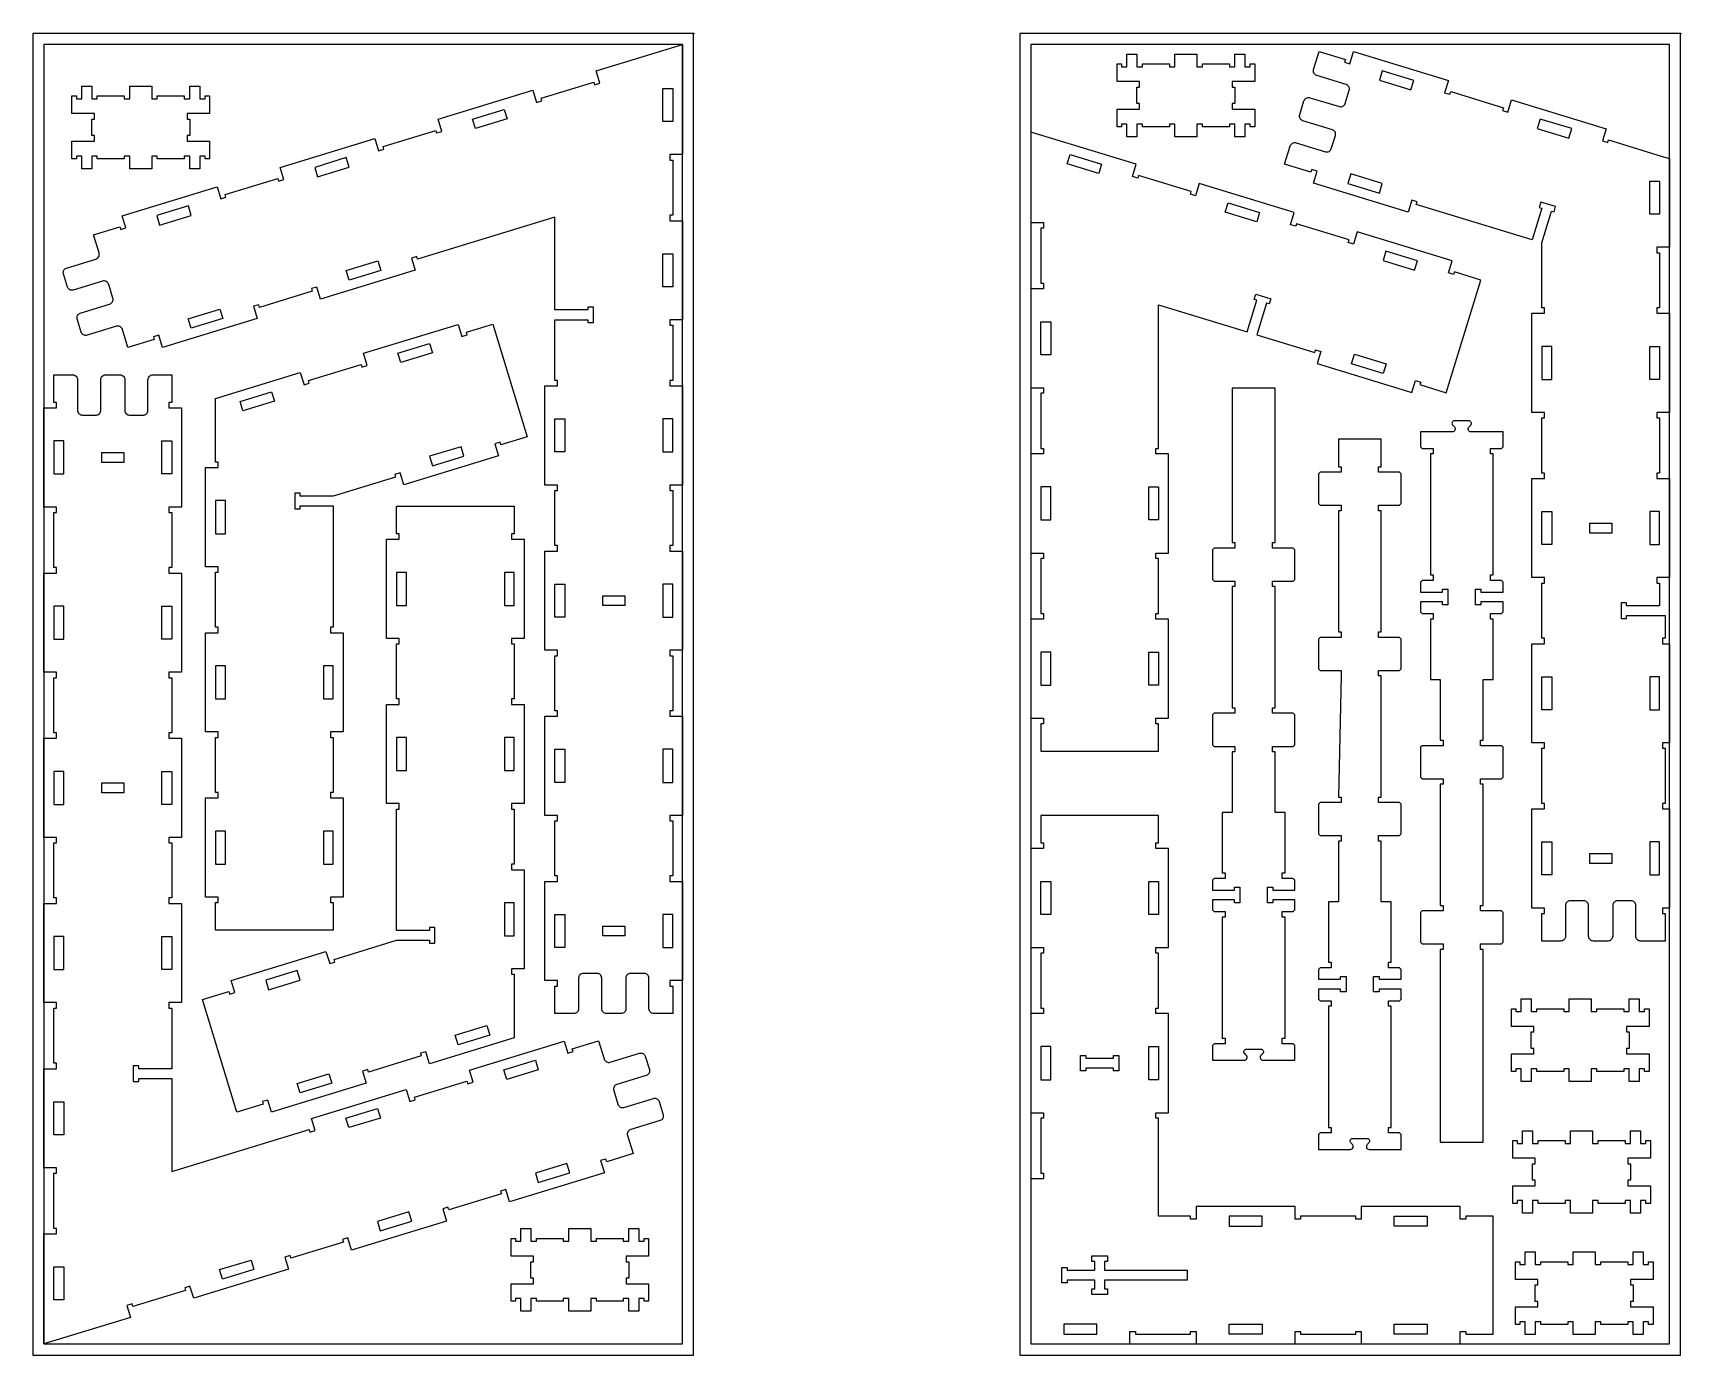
# Model space of a CAD drawing. Header units: inches. Extents: x -1745 to 48028, y -9858 to 20083.
# Drawn here: x 24809 to 27803, y 17673 to 20074 of the extents above; entities that cross this region are included whole.
import ezdxf

# ---------------------------------------------------------------- set-up
doc = ezdxf.new("R2010")
doc.units = ezdxf.units.IN
doc.header["$MEASUREMENT"] = 0
doc.header["$PDMODE"] = 34
doc.layers.add('6_ANYTOOL_CUTTHROUGH_OUTSI', color=5, linetype='Continuous')

msp = doc.modelspace()

# ---------------------------------------------------------------- linework, layer by layer
at = {"color": 4}
for p, q in [((27317.4, 19987.4), (27317.4, 19987.4)), ((27567.8, 19204.4), (27567.8, 19204.4)), ((27745.8, 19204.4), (27745.8, 19204.4)), ((25140.8, 18924.2), (25140.8, 18924.2)), ((25683.5, 18734), (25683.5, 18734)), ((27567.8, 18604.4), (27567.8, 18604.4)), ((27745.8, 18604.4), (27745.8, 18604.4)), ((26639.8, 18472.6), (26639.8, 18472.6)), ((26835.8, 18172.6), (26835.8, 18172.6))]:
    msp.add_line(p, q, dxfattribs=at)
for points in [[(24809.3, 17672.6), (26009.3, 17672.6), (26009.3, 20072.6), (24809.3, 20072.6)], [(26601.8, 17672.6), (27801.8, 17672.6), (27801.8, 20072.6), (26601.8, 20072.6)], [(24829.3, 17692.6), (25989.3, 17692.6), (25989.3, 20052.6), (24829.3, 20052.6)], [(26621.8, 17692.6), (27781.8, 17692.6), (27781.8, 20052.6), (26621.8, 20052.6)], [(25311.2, 19437.7), (25309.7, 19442.5), (25405.4, 19471.7), (25406.8, 19466.9), (25416.4, 19469.8), (25409.7, 19491.8), (25581.8, 19544.4), (25588.5, 19522.4), (25598.1, 19525.4), (25596.6, 19530.1), (25644.5, 19544.7), (25707, 19340.1), (25659.2, 19325.5), (25657.7, 19330.3), (25648.1, 19327.3), (25654.9, 19305.3), (25482.7, 19252.7), (25476, 19274.7), (25466.4, 19271.8), (25467.9, 19267), (25354.8, 19232.5), (25294.8, 19232.5), (25294.8, 19237.5), (25284.8, 19237.5), (25284.8, 19209.5), (25294.8, 19209.5), (25294.8, 19214.5), (25354.8, 19214.5), (25354.8, 18994.2), (25349.8, 18994.2), (25349.8, 18984.2), (25372.8, 18984.2), (25372.8, 18804.2), (25349.8, 18804.2), (25349.8, 18794.2), (25354.8, 18794.2), (25354.8, 18694.2), (25349.8, 18694.2), (25349.8, 18684.2), (25372.8, 18684.2), (25372.8, 18504.2), (25349.8, 18504.2), (25349.8, 18494.2), (25354.8, 18494.2), (25354.8, 18444.2), (25140.8, 18444.2), (25140.8, 18494.2), (25145.8, 18494.2), (25145.8, 18504.2), (25122.8, 18504.2), (25122.8, 18684.2), (25145.8, 18684.2), (25145.8, 18694.2), (25140.8, 18694.2), (25140.8, 18794.2), (25145.8, 18794.2), (25145.8, 18804.2), (25122.8, 18804.2), (25122.8, 18984.2), (25145.8, 18984.2), (25145.8, 18994.2), (25140.8, 18994.2), (25140.8, 19094.2), (25145.8, 19094.2), (25145.8, 19104.2), (25122.8, 19104.2), (25122.8, 19284.2), (25145.8, 19284.2), (25145.8, 19294.2), (25140.8, 19294.2), (25140.8, 19394.2), (25140.8, 19409.7), (25294.9, 19456.8), (25301.6, 19434.8)], [(25513.1, 18220.5), (25514.5, 18215.7), (25418.9, 18186.5), (25417.4, 18191.2), (25407.9, 18188.3), (25414.6, 18166.3), (25242.4, 18113.7), (25235.7, 18135.7), (25226.2, 18132.8), (25227.6, 18128), (25179.8, 18113.4), (25117.3, 18318.1), (25165.1, 18332.7), (25166.5, 18327.9), (25176.1, 18330.8), (25169.4, 18352.8), (25341.5, 18405.4), (25348.3, 18383.4), (25357.8, 18386.3), (25356.4, 18391.1), (25469.5, 18425.7), (25529.5, 18425.7), (25529.5, 18420.7), (25539.5, 18420.7), (25539.5, 18448.7), (25529.5, 18448.7), (25529.5, 18443.7), (25469.5, 18443.7), (25469.5, 18664), (25474.5, 18664), (25474.5, 18674), (25451.5, 18674), (25451.5, 18854), (25474.5, 18854), (25474.5, 18864), (25469.5, 18864), (25469.5, 18964), (25474.5, 18964), (25474.5, 18974), (25451.5, 18974), (25451.5, 19154), (25474.5, 19154), (25474.5, 19164), (25469.5, 19164), (25469.5, 19214), (25683.5, 19214), (25683.5, 19164), (25678.5, 19164), (25678.5, 19154), (25701.5, 19154), (25701.5, 18974), (25678.5, 18974), (25678.5, 18964), (25683.5, 18964), (25683.5, 18864), (25678.5, 18864), (25678.5, 18854), (25701.5, 18854), (25701.5, 18674), (25678.5, 18674), (25678.5, 18664), (25683.5, 18664), (25683.5, 18564), (25678.5, 18564), (25678.5, 18554), (25701.5, 18554), (25701.5, 18374), (25678.5, 18374), (25678.5, 18364), (25683.5, 18364), (25683.5, 18264), (25683.5, 18248.5), (25529.4, 18201.4), (25522.6, 18223.4)], [(27676.8, 19183.4), (27676.8, 19165.4), (27636.8, 19165.4), (27636.8, 19183.4)], [(26853.8, 17924.6), (26853.8, 18102.6), (26848.8, 18102.6), (26848.8, 18112.6), (26871.8, 18112.6), (26871.8, 18292.6), (26848.8, 18292.6), (26848.8, 18302.6), (26853.8, 18302.6), (26853.8, 18402.6), (26848.8, 18402.6), (26848.8, 18412.6), (26871.8, 18412.6), (26871.8, 18592.6), (26848.8, 18592.6), (26848.8, 18602.6), (26853.8, 18602.6), (26853.8, 18652.6), (26639.8, 18652.6), (26639.8, 18602.6), (26644.8, 18602.6), (26644.8, 18592.6), (26621.8, 18592.6), (26621.8, 18412.6), (26644.8, 18412.6), (26644.8, 18402.6), (26639.8, 18402.6), (26639.8, 18302.6), (26644.8, 18302.6), (26644.8, 18292.6), (26621.8, 18292.6), (26621.8, 18112.6), (26644.8, 18112.6), (26644.8, 18102.6), (26639.8, 18102.6), (26639.8, 18002.6), (26644.8, 18002.6), (26644.8, 17992.6), (26621.8, 17992.6), (26621.8, 17692.6), (26801.8, 17692.6), (26801.8, 17715.6), (26811.8, 17715.6), (26811.8, 17710.6), (26911.8, 17710.6), (26911.8, 17715.6), (26921.8, 17715.6), (26921.8, 17692.6), (27101.8, 17692.6), (27101.8, 17715.6), (27111.8, 17715.6), (27111.8, 17710.6), (27211.8, 17710.6), (27211.8, 17715.6), (27221.8, 17715.6), (27221.8, 17692.6), (27401.8, 17692.6), (27401.8, 17715.6), (27411.8, 17715.6), (27411.8, 17710.6), (27461.8, 17710.6), (27461.8, 17924.6), (27411.8, 17924.6), (27411.8, 17919.6), (27401.8, 17919.6), (27401.8, 17942.6), (27221.8, 17942.6), (27221.8, 17919.6), (27211.8, 17919.6), (27211.8, 17924.6), (27111.8, 17924.6), (27111.8, 17919.6), (27101.8, 17919.6), (27101.8, 17942.6), (26921.8, 17942.6), (26921.8, 17919.6), (26911.8, 17919.6), (26911.8, 17924.6)], [(27676.8, 18583.4), (27676.8, 18565.4), (27636.8, 18565.4), (27636.8, 18583.4)], [(26771.8, 18188.6), (26771.8, 18193.6), (26721.8, 18193.6), (26721.8, 18188.6), (26711.8, 18188.6), (26711.8, 18216.6), (26721.8, 18216.6), (26721.8, 18211.6), (26771.8, 18211.6), (26771.8, 18216.6), (26781.8, 18216.6), (26781.8, 18188.6)], [(26687.8, 17808.6), (26687.8, 17803.6), (26677.8, 17803.6), (26677.8, 17831.6), (26687.8, 17831.6), (26687.8, 17826.6), (26737.8, 17826.6), (26737.8, 17842.6), (26732.8, 17842.6), (26732.8, 17852.6), (26760.8, 17852.6), (26760.8, 17842.6), (26755.8, 17842.6), (26755.8, 17826.6), (26905.8, 17826.6), (26905.8, 17808.6), (26755.8, 17808.6), (26755.8, 17792.6), (26760.8, 17792.6), (26760.8, 17782.6), (26732.8, 17782.6), (26732.8, 17792.6), (26737.8, 17792.6), (26737.8, 17808.6)]]:
    msp.add_lwpolyline(points, close=True)
for points in [[(26814.4, 19945.2), (26814.4, 19975.2), (26819.4, 19975.2), (26819.4, 19985.2), (26778.4, 19985.2), (26778.4, 20017.2), (26786.4, 20017.2), (26786.4, 20012.2), (26796.4, 20012.2), (26796.4, 20035.2), (26814.4, 20035.2), (26814.4, 20012.2), (26824.4, 20012.2), (26824.4, 20017.2), (26873.4, 20017.2), (26873.4, 20012.2), (26883.4, 20012.2), (26883.4, 20035.2), (26923.4, 20035.2), (26923.4, 20012.2), (26933.4, 20012.2), (26933.4, 20017.2), (26982.4, 20017.2), (26982.4, 20012.2), (26992.4, 20012.2), (26992.4, 20035.2), (27010.4, 20035.2), (27010.4, 20012.2), (27020.4, 20012.2), (27020.4, 20017.2), (27028.4, 20017.2), (27028.4, 19985.2), (26987.4, 19985.2), (26987.4, 19975.2), (26992.4, 19975.2), (26992.4, 19945.2), (26987.4, 19945.2), (26987.4, 19935.2), (27028.4, 19935.2), (27028.4, 19903.2), (27020.4, 19903.2), (27020.4, 19908.2), (27010.4, 19908.2), (27010.4, 19885.2), (26992.4, 19885.2), (26992.4, 19908.2), (26982.4, 19908.2), (26982.4, 19903.2), (26933.4, 19903.2), (26933.4, 19908.2), (26923.4, 19908.2), (26923.4, 19885.2), (26883.4, 19885.2), (26883.4, 19908.2), (26873.4, 19908.2), (26873.4, 19903.2), (26824.4, 19903.2), (26824.4, 19908.2), (26814.4, 19908.2), (26814.4, 19885.2), (26796.4, 19885.2), (26796.4, 19908.2), (26786.4, 19908.2), (26786.4, 19903.2), (26778.4, 19903.2), (26778.4, 19935.2), (26819.4, 19935.2), (26819.4, 19945.2), (26814.4, 19945.2)], [(24916.1, 19887.1), (24916.1, 19917.1), (24921.1, 19917.1), (24921.1, 19927.1), (24880.1, 19927.1), (24880.1, 19959.1), (24888.1, 19959.1), (24888.1, 19954.1), (24898.1, 19954.1), (24898.1, 19977.1), (24916.1, 19977.1), (24916.1, 19954.1), (24926.1, 19954.1), (24926.1, 19959.1), (24975.1, 19959.1), (24975.1, 19954.1), (24985.1, 19954.1), (24985.1, 19977.1), (25025.1, 19977.1), (25025.1, 19954.1), (25035.1, 19954.1), (25035.1, 19959.1), (25084.1, 19959.1), (25084.1, 19954.1), (25094.1, 19954.1), (25094.1, 19977.1), (25112.1, 19977.1), (25112.1, 19954.1), (25122.1, 19954.1), (25122.1, 19959.1), (25130.1, 19959.1), (25130.1, 19927.1), (25089.1, 19927.1), (25089.1, 19917.1), (25094.1, 19917.1), (25094.1, 19887.1), (25089.1, 19887.1), (25089.1, 19877.1), (25130.1, 19877.1), (25130.1, 19845.1), (25122.1, 19845.1), (25122.1, 19850.1), (25112.1, 19850.1), (25112.1, 19827.1), (25094.1, 19827.1), (25094.1, 19850.1), (25084.1, 19850.1), (25084.1, 19845.1), (25035.1, 19845.1), (25035.1, 19850.1), (25025.1, 19850.1), (25025.1, 19827.1), (24985.1, 19827.1), (24985.1, 19850.1), (24975.1, 19850.1), (24975.1, 19845.1), (24926.1, 19845.1), (24926.1, 19850.1), (24916.1, 19850.1), (24916.1, 19827.1), (24898.1, 19827.1), (24898.1, 19850.1), (24888.1, 19850.1), (24888.1, 19845.1), (24880.1, 19845.1), (24880.1, 19877.1), (24921.1, 19877.1), (24921.1, 19887.1), (24916.1, 19887.1)], [(26621.8, 19429.1), (26644.8, 19429.1), (26644.8, 19419.1), (26639.8, 19419.1), (26639.8, 19319.1), (26644.8, 19319.1), (26644.8, 19309.1), (26621.8, 19309.1), (26621.8, 19129.1), (26644.8, 19129.1), (26644.8, 19119.1), (26639.8, 19119.1), (26639.8, 19019.1), (26644.8, 19019.1), (26644.8, 19009.1), (26621.8, 19009.1), (26621.8, 18829.1), (26644.8, 18829.1), (26644.8, 18819.1), (26639.8, 18819.1), (26639.8, 18769.1), (26853.8, 18769.1), (26853.8, 18819.1), (26848.8, 18819.1), (26848.8, 18829.1), (26871.8, 18829.1), (26871.8, 19009.1), (26848.8, 19009.1), (26848.8, 19019.1), (26853.8, 19019.1), (26853.8, 19119.1), (26848.8, 19119.1), (26848.8, 19129.1), (26871.8, 19129.1), (26871.8, 19309.1), (26848.8, 19309.1), (26848.8, 19319.1), (26853.8, 19319.1), (26853.8, 19580), (27014.9, 19530.7), (27032.5, 19588.1), (27027.7, 19589.6), (27030.6, 19599.1), (27057.4, 19590.9), (27054.4, 19581.4), (27049.7, 19582.8), (27032.1, 19525.5), (27137.3, 19493.3), (27138.8, 19498.1), (27148.4, 19495.2), (27141.6, 19473.2), (27313.8, 19420.6), (27320.5, 19442.6), (27330.1, 19439.6), (27328.6, 19434.9), (27376.4, 19420.3), (27439, 19624.9), (27391.1, 19639.5), (27389.7, 19634.7), (27380.1, 19637.7), (27386.8, 19659.7), (27214.7, 19712.3), (27208, 19690.3), (27198.4, 19693.2), (27199.9, 19698), (27104.2, 19727.2), (27102.8, 19722.4), (27093.2, 19725.3), (27099.9, 19747.3), (26927.8, 19799.9), (26921.1, 19777.9), (26911.5, 19780.9), (26913, 19785.6), (26817.3, 19814.9), (26815.9, 19810.1), (26806.3, 19813), (26813, 19835), (26621.8, 19893.4), (26621.8, 19729.1), (26644.8, 19729.1), (26644.8, 19719.1), (26639.8, 19719.1), (26639.8, 19619.1), (26644.8, 19619.1), (26644.8, 19609.1), (26621.8, 19609.1), (26621.8, 19429.1)], [(24934.3, 19311.6), (24974.3, 19311.6), (24974.3, 19293.6), (24934.3, 19293.6), (24934.3, 19311.6)], [(25884.3, 19033.6), (25844.3, 19033.6), (25844.3, 19051.6), (25884.3, 19051.6), (25884.3, 19033.6)], [(24934.3, 18711.6), (24974.3, 18711.6), (24974.3, 18693.6), (24934.3, 18693.6), (24934.3, 18711.6)], [(25884.3, 18433.6), (25844.3, 18433.6), (25844.3, 18451.6), (25884.3, 18451.6), (25884.3, 18433.6)], [(27530.6, 18229.4), (27530.6, 18259.4), (27535.6, 18259.4), (27535.6, 18269.4), (27494.6, 18269.4), (27494.6, 18301.4), (27502.6, 18301.4), (27502.6, 18296.4), (27512.6, 18296.4), (27512.6, 18319.4), (27530.6, 18319.4), (27530.6, 18296.4), (27540.6, 18296.4), (27540.6, 18301.4), (27589.6, 18301.4), (27589.6, 18296.4), (27599.6, 18296.4), (27599.6, 18319.4), (27639.6, 18319.4), (27639.6, 18296.4), (27649.6, 18296.4), (27649.6, 18301.4), (27698.6, 18301.4), (27698.6, 18296.4), (27708.6, 18296.4), (27708.6, 18319.4), (27726.6, 18319.4), (27726.6, 18296.4), (27736.6, 18296.4), (27736.6, 18301.4), (27744.6, 18301.4), (27744.6, 18269.4), (27703.6, 18269.4), (27703.6, 18259.4), (27708.6, 18259.4), (27708.6, 18229.4), (27703.6, 18229.4), (27703.6, 18219.4), (27744.6, 18219.4), (27744.6, 18187.4), (27736.6, 18187.4), (27736.6, 18192.4), (27726.6, 18192.4), (27726.6, 18169.4), (27708.6, 18169.4), (27708.6, 18192.4), (27698.6, 18192.4), (27698.6, 18187.4), (27649.6, 18187.4), (27649.6, 18192.4), (27639.6, 18192.4), (27639.6, 18169.4), (27599.6, 18169.4), (27599.6, 18192.4), (27589.6, 18192.4), (27589.6, 18187.4), (27540.6, 18187.4), (27540.6, 18192.4), (27530.6, 18192.4), (27530.6, 18169.4), (27512.6, 18169.4), (27512.6, 18192.4), (27502.6, 18192.4), (27502.6, 18187.4), (27494.6, 18187.4), (27494.6, 18219.4), (27535.6, 18219.4), (27535.6, 18229.4), (27530.6, 18229.4)], [(27533, 17990), (27533, 18020), (27538, 18020), (27538, 18030), (27497, 18030), (27497, 18062), (27505, 18062), (27505, 18057), (27515, 18057), (27515, 18080), (27533, 18080), (27533, 18057), (27543, 18057), (27543, 18062), (27592, 18062), (27592, 18057), (27602, 18057), (27602, 18080), (27642, 18080), (27642, 18057), (27652, 18057), (27652, 18062), (27701, 18062), (27701, 18057), (27711, 18057), (27711, 18080), (27729, 18080), (27729, 18057), (27739, 18057), (27739, 18062), (27747, 18062), (27747, 18030), (27706, 18030), (27706, 18020), (27711, 18020), (27711, 17990), (27706, 17990), (27706, 17980), (27747, 17980), (27747, 17948), (27739, 17948), (27739, 17953), (27729, 17953), (27729, 17930), (27711, 17930), (27711, 17953), (27701, 17953), (27701, 17948), (27652, 17948), (27652, 17953), (27642, 17953), (27642, 17930), (27602, 17930), (27602, 17953), (27592, 17953), (27592, 17948), (27543, 17948), (27543, 17953), (27533, 17953), (27533, 17930), (27515, 17930), (27515, 17953), (27505, 17953), (27505, 17948), (27497, 17948), (27497, 17980), (27538, 17980), (27538, 17990), (27533, 17990)], [(25713.6, 17812.1), (25713.6, 17842.1), (25718.6, 17842.1), (25718.6, 17852.1), (25677.6, 17852.1), (25677.6, 17884.1), (25685.6, 17884.1), (25685.6, 17879.1), (25695.6, 17879.1), (25695.6, 17902.1), (25713.6, 17902.1), (25713.6, 17879.1), (25723.6, 17879.1), (25723.6, 17884.1), (25772.6, 17884.1), (25772.6, 17879.1), (25782.6, 17879.1), (25782.6, 17902.1), (25822.6, 17902.1), (25822.6, 17879.1), (25832.6, 17879.1), (25832.6, 17884.1), (25881.6, 17884.1), (25881.6, 17879.1), (25891.6, 17879.1), (25891.6, 17902.1), (25909.6, 17902.1), (25909.6, 17879.1), (25919.6, 17879.1), (25919.6, 17884.1), (25927.6, 17884.1), (25927.6, 17852.1), (25886.6, 17852.1), (25886.6, 17842.1), (25891.6, 17842.1), (25891.6, 17812.1), (25886.6, 17812.1), (25886.6, 17802.1), (25927.6, 17802.1), (25927.6, 17770.1), (25919.6, 17770.1), (25919.6, 17775.1), (25909.6, 17775.1), (25909.6, 17752.1), (25891.6, 17752.1), (25891.6, 17775.1), (25881.6, 17775.1), (25881.6, 17770.1), (25832.6, 17770.1), (25832.6, 17775.1), (25822.6, 17775.1), (25822.6, 17752.1), (25782.6, 17752.1), (25782.6, 17775.1), (25772.6, 17775.1), (25772.6, 17770.1), (25723.6, 17770.1), (25723.6, 17775.1), (25713.6, 17775.1), (25713.6, 17752.1), (25695.6, 17752.1), (25695.6, 17775.1), (25685.6, 17775.1), (25685.6, 17770.1), (25677.6, 17770.1), (25677.6, 17802.1), (25718.6, 17802.1), (25718.6, 17812.1), (25713.6, 17812.1)], [(27537.9, 17770), (27537.9, 17800), (27542.9, 17800), (27542.9, 17810), (27501.9, 17810), (27501.9, 17842), (27509.9, 17842), (27509.9, 17837), (27519.9, 17837), (27519.9, 17860), (27537.9, 17860), (27537.9, 17837), (27547.9, 17837), (27547.9, 17842), (27596.9, 17842), (27596.9, 17837), (27606.9, 17837), (27606.9, 17860), (27646.9, 17860), (27646.9, 17837), (27656.9, 17837), (27656.9, 17842), (27705.9, 17842), (27705.9, 17837), (27715.9, 17837), (27715.9, 17860), (27733.9, 17860), (27733.9, 17837), (27743.9, 17837), (27743.9, 17842), (27751.9, 17842), (27751.9, 17810), (27710.9, 17810), (27710.9, 17800), (27715.9, 17800), (27715.9, 17770), (27710.9, 17770), (27710.9, 17760), (27751.9, 17760), (27751.9, 17728), (27743.9, 17728), (27743.9, 17733), (27733.9, 17733), (27733.9, 17710), (27715.9, 17710), (27715.9, 17733), (27705.9, 17733), (27705.9, 17728), (27656.9, 17728), (27656.9, 17733), (27646.9, 17733), (27646.9, 17710), (27606.9, 17710), (27606.9, 17733), (27596.9, 17733), (27596.9, 17728), (27547.9, 17728), (27547.9, 17733), (27537.9, 17733), (27537.9, 17710), (27519.9, 17710), (27519.9, 17733), (27509.9, 17733), (27509.9, 17728), (27501.9, 17728), (27501.9, 17760), (27542.9, 17760), (27542.9, 17770), (27537.9, 17770)]]:
    msp.add_lwpolyline(points)
for points in [[(27669.8, 19874.5), (27671.3, 19879.3), (27766.9, 19850.1), (27781.8, 19845.6), (27781.8, 19684.4), (27758.8, 19684.4), (27758.8, 19674.4), (27763.8, 19674.4), (27763.8, 19574.4), (27758.8, 19574.4), (27758.8, 19564.4), (27781.8, 19564.4), (27781.8, 19384.4), (27758.8, 19384.4), (27758.8, 19374.4), (27763.8, 19374.4), (27763.8, 19274.4), (27758.8, 19274.4), (27758.8, 19264.4), (27781.8, 19264.4), (27781.8, 19084.4), (27758.8, 19084.4), (27758.8, 19074.4), (27763.8, 19074.4), (27763.8, 19033.4), (27703.8, 19033.4), (27703.8, 19038.4), (27693.8, 19038.4), (27693.8, 19010.4), (27703.8, 19010.4), (27703.8, 19015.4), (27763.8, 19015.4), (27773.8, 19015.4), (27773.8, 18974.4), (27768.8, 18974.4), (27768.8, 18964.4), (27781.8, 18964.4), (27781.8, 18784.4), (27768.8, 18784.4), (27768.8, 18774.4), (27773.8, 18774.4), (27773.8, 18674.4), (27768.8, 18674.4), (27768.8, 18664.4), (27781.8, 18664.4), (27781.8, 18484.4), (27768.8, 18484.4), (27768.8, 18474.4), (27773.8, 18474.4), (27773.8, 18424.4), (27763.8, 18424.4), (27729.4, 18424.4, -0.414214), (27720.7, 18433.2), (27720.7, 18488.9, 0.414214), (27712.3, 18497.3), (27687, 18497.3, 0.414214), (27678.6, 18488.9), (27678.6, 18433.2, -0.414214), (27669.8, 18424.4), (27643.7, 18424.4, -0.414214), (27634.9, 18433.2), (27634.9, 18488.9, 0.414214), (27626.5, 18497.3), (27601.2, 18497.3, 0.414214), (27592.9, 18488.9), (27592.9, 18433.2, -0.414214), (27584.1, 18424.4), (27549.8, 18424.4), (27549.8, 18474.4), (27554.8, 18474.4), (27554.8, 18484.4), (27531.8, 18484.4), (27531.8, 18664.4), (27554.8, 18664.4), (27554.8, 18674.4), (27549.8, 18674.4), (27549.8, 18774.4), (27554.8, 18774.4), (27554.8, 18784.4), (27531.8, 18784.4), (27531.8, 18964.4), (27554.8, 18964.4), (27554.8, 18974.4), (27549.8, 18974.4), (27549.8, 19074.4), (27554.8, 19074.4), (27554.8, 19084.4), (27531.8, 19084.4), (27531.8, 19264.4), (27554.8, 19264.4), (27554.8, 19274.4), (27549.8, 19274.4), (27549.8, 19374.4), (27554.8, 19374.4), (27554.8, 19384.4), (27531.8, 19384.4), (27531.8, 19564.4), (27554.8, 19564.4), (27554.8, 19574.4), (27549.8, 19574.4), (27549.8, 19692.7), (27567.3, 19750.1), (27572.1, 19748.6), (27575, 19758.2), (27548.2, 19766.3), (27545.3, 19756.8), (27550.1, 19755.3), (27532.5, 19697.9), (27321.9, 19762.3), (27323.3, 19767.1), (27313.8, 19770), (27307, 19748), (27134.9, 19800.6), (27141.6, 19822.6), (27132, 19825.5), (27130.6, 19820.8), (27082.8, 19835.4), (27092.8, 19868.2, -0.414214), (27103.8, 19874), (27157.1, 19857.7, 0.414214), (27167.5, 19863.3), (27174.9, 19887.5, 0.414214), (27169.4, 19897.9), (27116.1, 19914.2, -0.414214), (27110.2, 19925.2), (27117.9, 19950.2, -0.414214), (27128.8, 19956), (27182.2, 19939.8, 0.414214), (27192.6, 19945.3), (27200, 19969.5, 0.414214), (27194.4, 19979.9), (27141.1, 19996.2, -0.414214), (27135.3, 20007.2), (27145.3, 20040), (27193.1, 20025.4), (27191.7, 20020.6), (27201.2, 20017.7), (27207.9, 20039.7), (27380.1, 19987.1), (27373.4, 19965.1), (27382.9, 19962.2), (27384.4, 19967), (27480, 19937.8), (27478.6, 19933), (27488.1, 19930), (27494.8, 19952), (27667, 19899.4), (27660.3, 19877.4)], [(27098.5, 18838), (27060.5, 18838), (27060.5, 18848), (27065.5, 18848), (27065.5, 19068), (27060.5, 19068), (27060.5, 19078), (27098.5, 19078), (27101.5, 19081), (27101.5, 19135), (27098.5, 19138), (27060.5, 19138), (27060.5, 19148), (27065.5, 19148), (27065.5, 19428.3), (26987.5, 19428.3), (26987.5, 19148), (26992.5, 19148), (26992.5, 19138), (26954.5, 19138), (26951.5, 19135), (26951.5, 19081), (26954.5, 19078), (26992.5, 19078), (26992.5, 19068), (26987.5, 19068), (26987.5, 18848), (26992.5, 18848), (26992.5, 18838), (26954.5, 18838), (26951.5, 18835), (26951.5, 18781), (26954.5, 18778), (26992.5, 18778), (26992.5, 18768), (26987.5, 18768), (26987.5, 18658), (26969.5, 18658), (26969.5, 18548), (26974.5, 18548), (26974.5, 18538), (26954.5, 18538), (26951.5, 18535), (26951.5, 18517), (26991.5, 18517), (26991.5, 18522), (27001.5, 18522), (27001.5, 18494), (26991.5, 18494), (26991.5, 18499), (26951.5, 18499), (26951.5, 18481), (26954.5, 18478), (26974.5, 18478), (26974.5, 18468), (26969.5, 18468), (26969.5, 18248), (26974.5, 18248), (26974.5, 18238), (26954.5, 18238), (26951.5, 18235), (26951.5, 18208), (27009.4, 18208, 0.668179), (27013.1, 18217), (27010.2, 18219.9, -0.668179), (27013.5, 18228.1), (27039.5, 18228.1, -0.668179), (27042.9, 18219.9), (27039.9, 18217, 0.668179), (27043.6, 18208), (27101.5, 18208), (27101.5, 18235), (27098.5, 18238), (27078.5, 18238), (27078.5, 18248), (27083.5, 18248), (27083.5, 18468), (27078.5, 18468), (27078.5, 18478), (27098.5, 18478), (27101.5, 18481), (27101.5, 18499), (27061.5, 18499), (27061.5, 18494), (27051.5, 18494), (27051.5, 18522), (27061.5, 18522), (27061.5, 18517), (27101.5, 18517), (27101.5, 18535), (27098.5, 18538), (27078.5, 18538), (27078.5, 18548), (27083.5, 18548), (27083.5, 18658), (27065.5, 18658), (27065.5, 18768), (27060.5, 18768), (27060.5, 18778), (27098.5, 18778), (27101.5, 18781), (27101.5, 18835)], [(27332.4, 18419.2), (27370.4, 18419.2), (27370.4, 18409.2), (27365.4, 18409.2), (27365.4, 18059.2), (27443.4, 18059.2), (27443.4, 18409.2), (27438.4, 18409.2), (27438.4, 18419.2), (27476.4, 18419.2), (27479.4, 18422.2), (27479.4, 18476.2), (27476.4, 18479.2), (27438.4, 18479.2), (27438.4, 18489.2), (27443.4, 18489.2), (27443.4, 18709.2), (27438.4, 18709.2), (27438.4, 18719.2), (27476.4, 18719.2), (27479.4, 18722.2), (27479.4, 18776.2), (27476.4, 18779.2), (27438.4, 18779.2), (27438.4, 18789.2), (27443.4, 18789.2), (27443.4, 18899.2), (27461.4, 18899.2), (27461.4, 19009.2), (27456.4, 19009.2), (27456.4, 19019.2), (27476.4, 19019.2), (27479.4, 19022.2), (27479.4, 19040.2), (27439.4, 19040.2), (27439.4, 19035.2), (27429.4, 19035.2), (27429.4, 19063.2), (27439.4, 19063.2), (27439.4, 19058.2), (27479.4, 19058.2), (27479.4, 19076.2), (27476.4, 19079.2), (27456.4, 19079.2), (27456.4, 19089.2), (27461.4, 19089.2), (27461.4, 19309.2), (27456.4, 19309.2), (27456.4, 19319.2), (27476.4, 19319.2), (27479.4, 19322.2), (27479.4, 19349.2), (27421.5, 19349.2, -0.668179), (27417.8, 19358.1), (27420.7, 19361.1, 0.668179), (27417.4, 19369.2), (27391.4, 19369.2, 0.668179), (27388.1, 19361.1), (27391, 19358.1, -0.668179), (27387.3, 19349.2), (27329.4, 19349.2), (27329.4, 19322.2), (27332.4, 19319.2), (27352.4, 19319.2), (27352.4, 19309.2), (27347.4, 19309.2), (27347.4, 19089.2), (27352.4, 19089.2), (27352.4, 19079.2), (27332.4, 19079.2), (27329.4, 19076.2), (27329.4, 19058.2), (27369.4, 19058.2), (27369.4, 19063.2), (27379.4, 19063.2), (27379.4, 19035.2), (27369.4, 19035.2), (27369.4, 19040.2), (27329.4, 19040.2), (27329.4, 19022.2), (27332.4, 19019.2), (27352.4, 19019.2), (27352.4, 19009.2), (27347.4, 19009.2), (27347.4, 18899.2), (27365.4, 18899.2), (27365.4, 18789.2), (27370.4, 18789.2), (27370.4, 18779.2), (27332.4, 18779.2), (27329.4, 18776.2), (27329.4, 18722.2), (27332.4, 18719.2), (27370.4, 18719.2), (27370.4, 18709.2), (27365.4, 18709.2), (27365.4, 18489.2), (27370.4, 18489.2), (27370.4, 18479.2), (27332.4, 18479.2), (27329.4, 18476.2), (27329.4, 18422.2)], [(27253.3, 18975.9), (27253.3, 18985.9), (27258.3, 18985.9), (27258.3, 19205.9), (27253.3, 19205.9), (27253.3, 19215.9), (27291.3, 19215.9), (27294.3, 19218.9), (27294.3, 19272.9), (27291.3, 19275.9), (27253.3, 19275.9), (27253.3, 19285.9), (27258.3, 19285.9), (27258.3, 19335.9), (27180.3, 19335.9), (27180.3, 19285.9), (27185.3, 19285.9), (27185.3, 19275.9), (27147.3, 19275.9), (27144.3, 19272.9), (27144.3, 19218.9), (27147.3, 19215.9), (27185.3, 19215.9), (27185.3, 19205.9), (27180.3, 19205.9), (27180.3, 18985.9), (27185.3, 18985.9), (27185.3, 18975.9), (27147.3, 18975.9), (27144.3, 18972.9), (27144.3, 18918.9), (27147.3, 18915.9), (27185.3, 18915.9), (27185.3, 18905.9), (27180.3, 18685.9), (27185.3, 18685.9), (27185.3, 18675.9), (27147.3, 18675.9), (27144.3, 18672.9), (27144.3, 18618.9), (27147.3, 18615.9), (27185.3, 18615.9), (27185.3, 18605.9), (27180.3, 18605.9), (27180.3, 18495.9), (27162.3, 18495.9), (27162.3, 18385.9), (27167.3, 18385.9), (27167.3, 18375.9), (27147.3, 18375.9), (27144.3, 18372.9), (27144.3, 18354.9), (27184.3, 18354.9), (27184.3, 18359.9), (27194.3, 18359.9), (27194.3, 18331.9), (27184.3, 18331.9), (27184.3, 18336.9), (27144.3, 18336.9), (27144.3, 18318.9), (27147.3, 18315.9), (27167.3, 18315.9), (27167.3, 18305.9), (27162.3, 18305.9), (27162.3, 18085.9), (27167.3, 18085.9), (27167.3, 18075.9), (27147.3, 18075.9), (27144.3, 18072.9), (27144.3, 18045.9), (27202.2, 18045.9, 0.668179), (27205.9, 18054.9), (27203, 18057.8, -0.668179), (27206.3, 18066), (27232.3, 18066, -0.668179), (27235.6, 18057.8), (27232.7, 18054.9, 0.668179), (27236.4, 18045.9), (27294.3, 18045.9), (27294.3, 18072.9), (27291.3, 18075.9), (27271.3, 18075.9), (27271.3, 18085.9), (27276.3, 18085.9), (27276.3, 18305.9), (27271.3, 18305.9), (27271.3, 18315.9), (27291.3, 18315.9), (27294.3, 18318.9), (27294.3, 18336.9), (27254.3, 18336.9), (27254.3, 18331.9), (27244.3, 18331.9), (27244.3, 18359.9), (27254.3, 18359.9), (27254.3, 18354.9), (27294.3, 18354.9), (27294.3, 18372.9), (27291.3, 18375.9), (27271.3, 18375.9), (27271.3, 18385.9), (27276.3, 18385.9), (27276.3, 18495.9), (27258.3, 18495.9), (27258.3, 18605.9), (27253.3, 18605.9), (27253.3, 18615.9), (27291.3, 18615.9), (27294.3, 18618.9), (27294.3, 18672.9), (27291.3, 18675.9), (27253.3, 18675.9), (27253.3, 18685.9), (27258.3, 18685.9), (27258.3, 18905.9), (27253.3, 18905.9), (27253.3, 18915.9), (27291.3, 18915.9), (27294.3, 18918.9), (27294.3, 18972.9), (27291.3, 18975.9)]]:
    msp.add_lwpolyline(points, format="xyb", close=True)
for points in [[(27254.8, 19987.7), (27312.2, 19970.2), (27317.4, 19987.4), (27260.1, 20005)], [(25971.3, 19912.6), (25953.3, 19912.6), (25953.3, 19972.6), (25971.3, 19972.6)], [(25613.1, 19900), (25607.9, 19917.2), (25665.3, 19934.7), (25670.5, 19917.5)], [(27604.4, 19899.8), (27547, 19917.3), (27541.7, 19900.1), (27599.1, 19882.5)], [(25321, 19829.5), (25326.2, 19812.3), (25383.6, 19829.9), (25378.4, 19847.1)], [(26750.4, 19835.3), (26745.1, 19818.1), (26687.7, 19835.6), (26693, 19852.8)], [(27197.5, 19800.3), (27254.9, 19782.8), (27260.2, 19800), (27202.8, 19817.5)], [(27763.8, 19744.4), (27745.8, 19744.4), (27745.8, 19804.4), (27763.8, 19804.4)], [(25034.1, 19741.9), (25039.3, 19724.7), (25096.7, 19742.2), (25091.5, 19759.4)], [(27037.3, 19747.6), (27032, 19730.4), (26974.6, 19748), (26979.9, 19765.2)], [(25971.3, 19612.6), (25953.3, 19612.6), (25953.3, 19672.6), (25971.3, 19672.6)], [(27261.6, 19660.3), (27318.9, 19642.8), (27324.2, 19660), (27266.8, 19677.5)], [(25383.5, 19624.9), (25378.3, 19642.1), (25435.6, 19659.6), (25440.9, 19642.4)], [(25096.6, 19537.2), (25091.4, 19554.4), (25148.7, 19572), (25154, 19554.7)], [(26657.8, 19489.1), (26639.8, 19489.1), (26639.8, 19549.1), (26657.8, 19549.1)], [(25472.3, 19492.2), (25529.7, 19509.7), (25535, 19492.5), (25477.6, 19474.9)], [(27209.5, 19490.1), (27266.9, 19472.5), (27261.7, 19455.3), (27204.3, 19472.9)], [(27549.8, 19504.4), (27549.8, 19444.4), (27567.8, 19444.4), (27567.8, 19504.4)], [(27763.8, 19504.4), (27763.8, 19444.4), (27745.8, 19444.4), (27745.8, 19504.4)], [(25185.4, 19404.5), (25242.8, 19422), (25248, 19404.8), (25190.7, 19387.3)], [(25775.3, 19372.6), (25775.3, 19312.6), (25757.3, 19312.6), (25757.3, 19372.6)], [(25953.3, 19372.6), (25953.3, 19312.6), (25971.3, 19312.6), (25971.3, 19372.6)], [(24847.3, 19272.6), (24865.3, 19272.6), (24865.3, 19332.6), (24847.3, 19332.6)], [(25061.3, 19272.6), (25043.3, 19272.6), (25043.3, 19332.6), (25061.3, 19332.6)], [(25534.8, 19287.5), (25592.2, 19305), (25587, 19322.2), (25529.6, 19304.7)], [(26639.8, 19189.1), (26657.8, 19189.1), (26657.8, 19249.1), (26639.8, 19249.1)], [(26853.8, 19189.1), (26835.8, 19189.1), (26835.8, 19249.1), (26853.8, 19249.1)], [(25158.8, 19224.2), (25140.8, 19224.2), (25140.8, 19164.2), (25158.8, 19164.2)], [(27549.8, 19144.4), (27549.8, 19204.4), (27567.8, 19204.4), (27567.8, 19144.4)], [(27763.8, 19204.4), (27745.8, 19204.4), (27745.8, 19144.4), (27763.8, 19144.4)], [(25469.5, 19094), (25469.5, 19034), (25487.5, 19034), (25487.5, 19094)], [(25665.5, 19094), (25665.5, 19034), (25683.5, 19034), (25683.5, 19094)], [(25775.3, 19072.6), (25775.3, 19012.6), (25757.3, 19012.6), (25757.3, 19072.6)], [(25953.3, 19072.6), (25953.3, 19012.6), (25971.3, 19012.6), (25971.3, 19072.6)], [(24847.3, 18972.6), (24865.3, 18972.6), (24865.3, 19032.6), (24847.3, 19032.6)], [(25061.3, 18972.6), (25043.3, 18972.6), (25043.3, 19032.6), (25061.3, 19032.6)], [(26639.8, 18889.1), (26657.8, 18889.1), (26657.8, 18949.1), (26639.8, 18949.1)], [(26853.8, 18889.1), (26835.8, 18889.1), (26835.8, 18949.1), (26853.8, 18949.1)], [(25158.8, 18864.2), (25158.8, 18924.2), (25140.8, 18924.2), (25140.8, 18864.2)], [(25354.8, 18864.2), (25354.8, 18924.2), (25336.8, 18924.2), (25336.8, 18864.2)], [(27549.8, 18904.4), (27567.8, 18904.4), (27567.8, 18844.4), (27549.8, 18844.4)], [(27763.8, 18904.4), (27745.8, 18904.4), (27745.8, 18844.4), (27763.8, 18844.4)], [(25469.5, 18794), (25469.5, 18734), (25487.5, 18734), (25487.5, 18794)], [(25665.5, 18794), (25665.5, 18734), (25683.5, 18734), (25683.5, 18794)], [(25757.3, 18772.6), (25775.3, 18772.6), (25775.3, 18712.6), (25757.3, 18712.6)], [(25971.3, 18772.6), (25953.3, 18772.6), (25953.3, 18712.6), (25971.3, 18712.6)], [(24865.3, 18672.6), (24865.3, 18732.6), (24847.3, 18732.6), (24847.3, 18672.6)], [(25043.3, 18672.6), (25043.3, 18732.6), (25061.3, 18732.6), (25061.3, 18672.6)], [(25158.8, 18564.2), (25158.8, 18624.2), (25140.8, 18624.2), (25140.8, 18564.2)], [(25354.8, 18564.2), (25354.8, 18624.2), (25336.8, 18624.2), (25336.8, 18564.2)], [(27549.8, 18544.4), (27549.8, 18604.4), (27567.8, 18604.4), (27567.8, 18544.4)], [(27763.8, 18544.4), (27763.8, 18604.4), (27745.8, 18604.4), (27745.8, 18544.4)], [(26639.8, 18532.6), (26657.8, 18532.6), (26657.8, 18472.6), (26639.8, 18472.6)], [(26835.8, 18532.6), (26853.8, 18532.6), (26853.8, 18472.6), (26835.8, 18472.6)], [(25665.5, 18434), (25683.5, 18434), (25683.5, 18494), (25665.5, 18494)], [(25757.3, 18472.6), (25775.3, 18472.6), (25775.3, 18412.6), (25757.3, 18412.6)], [(25971.3, 18472.6), (25953.3, 18472.6), (25953.3, 18412.6), (25971.3, 18412.6)], [(24865.3, 18372.6), (24865.3, 18432.6), (24847.3, 18432.6), (24847.3, 18372.6)], [(25043.3, 18372.6), (25043.3, 18432.6), (25061.3, 18432.6), (25061.3, 18372.6)], [(25289.4, 18370.7), (25232, 18353.1), (25237.3, 18335.9), (25294.7, 18353.4)], [(25638.9, 18253.7), (25581.5, 18236.1), (25576.2, 18253.3), (25633.6, 18270.9)], [(26639.8, 18232.6), (26639.8, 18172.6), (26657.8, 18172.6), (26657.8, 18232.6)], [(26835.8, 18232.6), (26853.8, 18232.6), (26853.8, 18172.6), (26835.8, 18172.6)], [(25722, 18207.9), (25727.2, 18190.7), (25669.8, 18173.2), (25664.6, 18190.4)], [(25351.9, 18166), (25294.6, 18148.5), (25289.3, 18165.7), (25346.7, 18183.2)], [(24847.3, 18132.6), (24865.3, 18132.6), (24865.3, 18072.6), (24847.3, 18072.6)], [(25435.1, 18120.2), (25440.3, 18103), (25382.9, 18085.5), (25377.7, 18102.7)], [(25784.5, 18003.2), (25779.2, 18020.5), (25721.9, 18002.9), (25727.1, 17985.7)], [(25497.6, 17915.6), (25492.3, 17932.8), (25435, 17915.3), (25440.2, 17898.1)], [(27041.8, 17924.6), (26981.8, 17924.6), (26981.8, 17906.6), (27041.8, 17906.6)], [(27341.8, 17924.6), (27341.8, 17906.6), (27281.8, 17906.6), (27281.8, 17924.6)], [(25205.4, 17845.1), (25210.7, 17827.9), (25153.3, 17810.4), (25148, 17827.6)], [(24847.3, 17832.6), (24865.3, 17832.6), (24865.3, 17772.6), (24847.3, 17772.6)], [(26741.8, 17728.6), (26681.8, 17728.6), (26681.8, 17710.6), (26741.8, 17710.6)], [(27041.8, 17728.6), (27041.8, 17710.6), (26981.8, 17710.6), (26981.8, 17728.6)], [(27341.8, 17710.6), (27281.8, 17710.6), (27281.8, 17728.6), (27341.8, 17728.6)]]:
    msp.add_lwpolyline(points, close=True, dxfattribs=at)
for p in [(26009.3, 20072.6), (27801.8, 20072.6)]:
    msp.add_point(p)
at = {"layer": '6_ANYTOOL_CUTTHROUGH_OUTSI', "color": 0}
for points in [[(25832.2, 20004.5), (25989.3, 20052.6), (25989.3, 19852.6), (25966.3, 19852.6), (25966.3, 19842.6), (25971.3, 19842.6), (25971.3, 19742.6), (25966.3, 19742.6), (25966.3, 19732.6), (25989.3, 19732.6), (25989.3, 19552.6), (25966.3, 19552.6), (25966.3, 19542.6), (25971.3, 19542.6), (25971.3, 19442.6), (25966.3, 19442.6), (25966.3, 19432.6), (25989.3, 19432.6), (25989.3, 19252.6), (25966.3, 19252.6), (25966.3, 19242.6), (25971.3, 19242.6), (25971.3, 19142.6), (25966.3, 19142.6), (25966.3, 19132.6), (25989.3, 19132.6), (25989.3, 18952.6), (25966.3, 18952.6), (25966.3, 18942.6), (25971.3, 18942.6), (25971.3, 18842.6), (25966.3, 18842.6), (25966.3, 18832.6), (25989.3, 18832.6), (25989.3, 18652.6), (25966.3, 18652.6), (25966.3, 18642.6), (25971.3, 18642.6), (25971.3, 18542.6), (25966.3, 18542.6), (25966.3, 18532.6), (25989.3, 18532.6), (25989.3, 18352.6), (25966.3, 18352.6), (25966.3, 18342.6), (25971.3, 18342.6), (25971.3, 18292.6), (25937, 18292.6, -0.414214), (25928.2, 18301.3), (25928.2, 18357.1, 0.414214), (25919.8, 18365.5), (25894.5, 18365.5, 0.414214), (25886.2, 18357.1), (25886.2, 18301.3, -0.414214), (25877.4, 18292.6), (25851.2, 18292.6, -0.414214), (25842.4, 18301.3), (25842.4, 18357.1, 0.414214), (25834.1, 18365.5), (25808.8, 18365.5, 0.414214), (25800.4, 18357.1), (25800.4, 18301.3, -0.414214), (25791.6, 18292.6), (25757.3, 18292.6), (25757.3, 18342.6), (25762.3, 18342.6), (25762.3, 18352.6), (25739.3, 18352.6), (25739.3, 18532.6), (25762.3, 18532.6), (25762.3, 18542.6), (25757.3, 18542.6), (25757.3, 18642.6), (25762.3, 18642.6), (25762.3, 18652.6), (25739.3, 18652.6), (25739.3, 18832.6), (25762.3, 18832.6), (25762.3, 18842.6), (25757.3, 18842.6), (25757.3, 18942.6), (25762.3, 18942.6), (25762.3, 18952.6), (25739.3, 18952.6), (25739.3, 19132.6), (25762.3, 19132.6), (25762.3, 19142.6), (25757.3, 19142.6), (25757.3, 19242.6), (25762.3, 19242.6), (25762.3, 19252.6), (25739.3, 19252.6), (25739.3, 19432.6), (25762.3, 19432.6), (25762.3, 19442.6), (25757.3, 19442.6), (25757.3, 19552.6), (25817.3, 19552.6), (25817.3, 19547.6), (25827.3, 19547.6), (25827.3, 19575.6), (25817.3, 19575.6), (25817.3, 19570.6), (25757.3, 19570.6), (25757.3, 19739.1), (25507.8, 19662.9), (25506.4, 19667.6), (25496.8, 19664.7), (25503.5, 19642.7), (25331.4, 19590.1), (25324.7, 19612.1), (25315.1, 19609.2), (25316.6, 19604.4), (25220.9, 19575.2), (25219.5, 19580), (25209.9, 19577.1), (25216.6, 19555.1), (25044.5, 19502.5), (25037.8, 19524.5), (25028.2, 19521.5), (25029.7, 19516.8), (24981.9, 19502.1), (24971.8, 19535, 0.414214), (24960.8, 19540.8), (24907.5, 19524.5, -0.414214), (24897.1, 19530.1), (24889.7, 19554.3, -0.414214), (24895.2, 19564.7), (24948.6, 19581, 0.414214), (24954.4, 19592), (24946.8, 19617, 0.414214), (24935.8, 19622.8), (24882.5, 19606.5, -0.414214), (24872, 19612.1), (24864.6, 19636.3, -0.414214), (24870.2, 19646.7), (24923.5, 19663, 0.414214), (24929.3, 19674), (24919.3, 19706.8), (24967.1, 19721.4), (24968.6, 19716.6), (24978.2, 19719.6), (24971.4, 19741.5), (25143.6, 19794.1), (25150.3, 19772.2), (25159.9, 19775.1), (25158.4, 19779.9), (25254, 19809.1), (25255.5, 19804.3), (25265.1, 19807.2), (25258.3, 19829.2), (25430.5, 19881.8), (25437.2, 19859.8), (25446.8, 19862.7), (25445.3, 19867.5), (25540.9, 19896.7), (25542.4, 19892), (25552, 19894.9), (25545.2, 19916.9), (25717.4, 19969.5), (25724.1, 19947.5), (25733.7, 19950.4), (25732.2, 19955.2), (25827.9, 19984.4), (25829.3, 19979.6), (25838.9, 19982.5), (25832.2, 20004.5)], [(24986.4, 17740.6), (24829.3, 17692.6), (24829.3, 17892.6), (24852.3, 17892.6), (24852.3, 17902.6), (24847.3, 17902.6), (24847.3, 18002.6), (24852.3, 18002.6), (24852.3, 18012.6), (24829.3, 18012.6), (24829.3, 18192.6), (24852.3, 18192.6), (24852.3, 18202.6), (24847.3, 18202.6), (24847.3, 18302.6), (24852.3, 18302.6), (24852.3, 18312.6), (24829.3, 18312.6), (24829.3, 18492.6), (24852.3, 18492.6), (24852.3, 18502.6), (24847.3, 18502.6), (24847.3, 18602.6), (24852.3, 18602.6), (24852.3, 18612.6), (24829.3, 18612.6), (24829.3, 18792.6), (24852.3, 18792.6), (24852.3, 18802.6), (24847.3, 18802.6), (24847.3, 18902.6), (24852.3, 18902.6), (24852.3, 18912.6), (24829.3, 18912.6), (24829.3, 19092.6), (24852.3, 19092.6), (24852.3, 19102.6), (24847.3, 19102.6), (24847.3, 19202.6), (24852.3, 19202.6), (24852.3, 19212.6), (24829.3, 19212.6), (24829.3, 19392.6), (24852.3, 19392.6), (24852.3, 19402.6), (24847.3, 19402.6), (24847.3, 19452.6), (24881.6, 19452.6, -0.414214), (24890.4, 19443.8), (24890.4, 19388, 0.414214), (24898.8, 19379.7), (24924.1, 19379.7, 0.414214), (24932.4, 19388), (24932.4, 19443.8, -0.414214), (24941.2, 19452.6), (24967.4, 19452.6, -0.414214), (24976.2, 19443.8), (24976.2, 19388, 0.414214), (24984.5, 19379.7), (25009.8, 19379.7, 0.414214), (25018.2, 19388), (25018.2, 19443.8, -0.414214), (25027, 19452.6), (25061.3, 19452.6), (25061.3, 19402.6), (25056.3, 19402.6), (25056.3, 19392.6), (25079.3, 19392.6), (25079.3, 19212.6), (25056.3, 19212.6), (25056.3, 19202.6), (25061.3, 19202.6), (25061.3, 19102.6), (25056.3, 19102.6), (25056.3, 19092.6), (25079.3, 19092.6), (25079.3, 18912.6), (25056.3, 18912.6), (25056.3, 18902.6), (25061.3, 18902.6), (25061.3, 18802.6), (25056.3, 18802.6), (25056.3, 18792.6), (25079.3, 18792.6), (25079.3, 18612.6), (25056.3, 18612.6), (25056.3, 18602.6), (25061.3, 18602.6), (25061.3, 18502.6), (25056.3, 18502.6), (25056.3, 18492.6), (25079.3, 18492.6), (25079.3, 18312.6), (25056.3, 18312.6), (25056.3, 18302.6), (25061.3, 18302.6), (25061.3, 18192.6), (25001.3, 18192.6), (25001.3, 18197.6), (24991.3, 18197.6), (24991.3, 18169.6), (25001.3, 18169.6), (25001.3, 18174.6), (25061.3, 18174.6), (25061.3, 18006), (25310.7, 18082.3), (25312.2, 18077.5), (25321.8, 18080.4), (25315, 18102.4), (25487.2, 18155), (25493.9, 18133), (25503.5, 18135.9), (25502, 18140.7), (25597.6, 18169.9), (25599.1, 18165.1), (25608.7, 18168.1), (25601.9, 18190.1), (25774.1, 18242.7), (25780.8, 18220.7), (25790.4, 18223.6), (25788.9, 18228.4), (25836.7, 18243), (25846.8, 18210.2, 0.414214), (25857.7, 18204.3), (25911, 18220.6, -0.414214), (25921.5, 18215.1), (25928.9, 18190.9, -0.414214), (25923.3, 18180.4), (25870, 18164.1, 0.414214), (25864.2, 18153.2), (25871.8, 18128.1, 0.414214), (25882.8, 18122.3), (25936.1, 18138.6, -0.414214), (25946.6, 18133), (25953.9, 18108.8, -0.414214), (25948.4, 18098.4), (25895.1, 18082.1, 0.414214), (25889.2, 18071.1), (25899.3, 18038.3), (25851.4, 18023.7), (25850, 18028.5), (25840.4, 18025.6), (25847.1, 18003.6), (25675, 17951), (25668.3, 17973), (25658.7, 17970), (25660.2, 17965.3), (25564.5, 17936), (25563.1, 17940.8), (25553.5, 17937.9), (25560.2, 17915.9), (25388.1, 17863.3), (25381.4, 17885.3), (25371.8, 17882.4), (25373.3, 17877.6), (25277.6, 17848.4), (25276.2, 17853.2), (25266.6, 17850.2), (25273.3, 17828.2), (25101.2, 17775.6), (25094.5, 17797.6), (25084.9, 17794.7), (25086.4, 17789.9), (24990.7, 17760.7), (24989.3, 17765.5), (24979.7, 17762.6), (24986.4, 17740.6)]]:
    msp.add_lwpolyline(points, format="xyb", dxfattribs=at)

doc.saveas('drawing.dxf')
